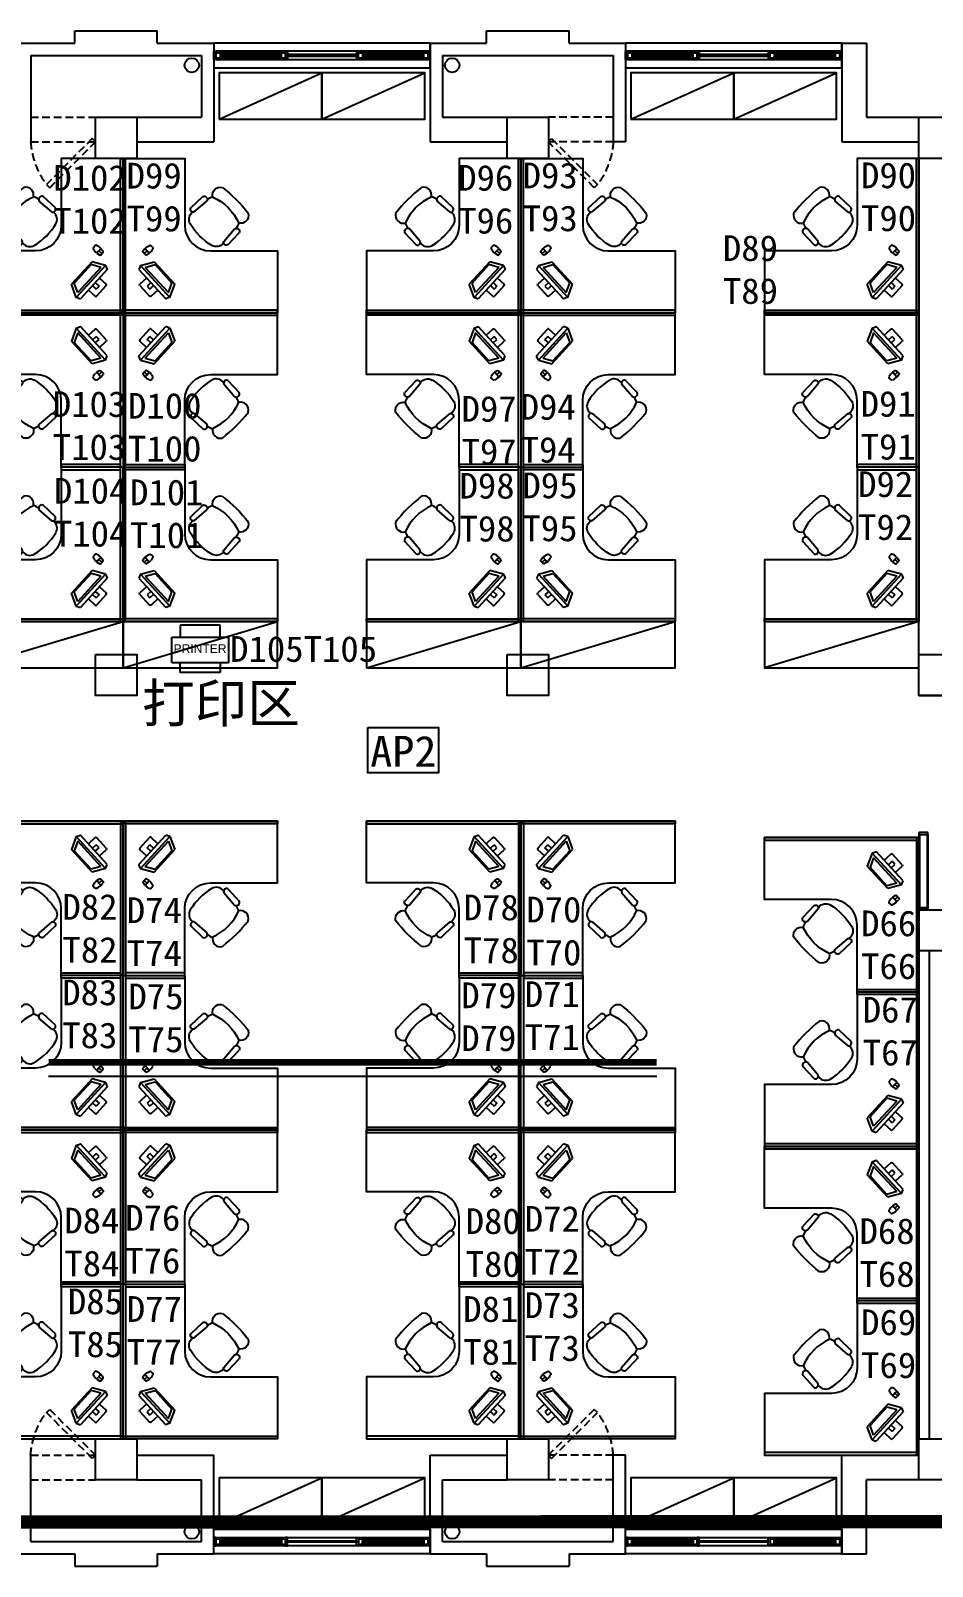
# Model space of a CAD drawing. Header units: millimetres. Extents: x 526420 to 928802, y 401925 to 509768.
# Drawn here: x 752917 to 761677, y 418761 to 433681 of the extents above; entities that cross this region are included whole.
import ezdxf

# ---------------------------------------------------------------- set-up
doc = ezdxf.new("R2010")
doc.units = ezdxf.units.MM
doc.header["$LTSCALE"] = 3000
doc.header["$MEASUREMENT"] = 0
doc.linetypes.add('DASH', pattern=[0.35, 0.25, -0.1])
doc.linetypes.add('DASHED', pattern=[0.75, 0.5, -0.25])
doc.layers.get('0').update_dxf_attribs({"linetype": 'CONTINUOUS'})
for name, color, linetype in [('4', 4, 'CONTINUOUS'), ('A', 7, 'CONTINUOUS'), ('D-WALL', 7, 'CONTINUOUS'), ('D-WINDOW', 7, 'CONTINUOUS'), ('P-DOOR', 7, 'CONTINUOUS'), ('P-FURNI-I', 7, 'CONTINUOUS'), ('P-TEXT', 7, 'CONTINUOUS'), ('P-WALL', 7, 'CONTINUOUS'), ('环控', 3, 'CONTINUOUS'), ('窗台线', 7, 'CONTINUOUS')]:
    doc.layers.add(name, color=color, linetype=linetype)
doc.styles.add('Arial', font='ARIAL.TTF')
doc.styles.get("Standard").update_dxf_attribs({"font": 'romans.shx', "width": 0.65, "bigfont": 'hzfs1.shx'})

# ---------------------------------------------------------------- blocks, each defined once
blk = doc.blocks.new('管道门')
at = {"layer": 'P-DOOR', "color": 8, "linetype": 'DASHED', "ltscale": 0.05}
for p, q in [((14040, 31492), (14670, 31492)), ((14040, 31252), (14670, 31252))]:
    blk.add_line(p, q, dxfattribs=at)
blk.add_lwpolyline([(14225, 30807), (14670, 31252), (14639, 31284), (14193, 30838)], close=True, dxfattribs=at)
blk.add_arc((14820, 31305), 782, 183.8755, 216.648, dxfattribs=at)
blk = doc.blocks.new('1000')
at = {"layer": 'P-FURNI-I', "ltscale": 100}
blk.add_line((28802, 29151), (29802, 29601), dxfattribs=at)
blk.add_lwpolyline([(28802, 29151), (29802, 29151), (29802, 29601), (28802, 29601)], close=True, dxfattribs=at)
blk = doc.blocks.new('01')
at = {"layer": 'P-FURNI-I'}
for p, q in [((432934, 369923), (432939, 369761)), ((432977, 369943), (432978, 369937)), ((432977, 369943), (432978, 369937)), ((432986, 369927), (432999, 369766)), ((433392, 369927), (433379, 369766)), ((433401, 369943), (433400, 369937)), ((433443, 369923), (433439, 369761))]:
    blk.add_line(p, q, dxfattribs=at)
for centre, radius, start, end in [((433065, 369951), 88.6, 106.1087, 185), ((433189, 369430), 624, 76.275, 103.725), ((433312, 369951), 88.6, 355, 73.8913), ((432961, 369914), 27.9, 26.0431, 161.2838), ((433417, 369914), 27.9, 18.7162, 153.9569), ((432968, 369773), 31.7, 202.1564, 347.1337), ((433165, 369775), 177, 188.0952, 206.382), ((433210, 369775), 177, 333.7878, 352.6653), ((433410, 369773), 31.7, 192.8663, 337.8436), ((433049, 369631), 76.4, 120.3927, 239.6073), ((433189, 370167), 503, 249.209, 290.791), ((433329, 369631), 76.4, 300.3927, 59.6073), ((433189, 370937), 1384, 262.5907, 277.4093)]:
    blk.add_arc(centre, radius, start, end, dxfattribs=at)
blk = doc.blocks.new('fgh')
at = {"layer": 'P-FURNI-I', "color": 8, "linetype": 'ByBlock'}
for p, q in [((2881861, 1539717), (2881861, 1539805)), ((2881871, 1539815), (2882011, 1539815)), ((2881921, 1539717), (2881921, 1539766)), ((2881921, 1539766), (2881961, 1539766)), ((2881961, 1539717), (2881961, 1539766)), ((2882021, 1539717), (2882021, 1539805)), ((2881640, 1539536), (2881644, 1539564)), ((2881640, 1539536), (2881640, 1539516)), ((2881641, 1539504), (2881647, 1539481)), ((2881686, 1539573), (2881653, 1539573)), ((2881670, 1539573), (2881670, 1539533)), ((2881698, 1539504), (2881692, 1539481)), ((2881700, 1539536), (2881696, 1539564)), ((2881700, 1539536), (2881700, 1539516))]:
    blk.add_line(p, q, dxfattribs=at)
at = {"layer": 'P-FURNI-I', "color": 8}
for p, q in [((2881731, 1539677), (2881748, 1539717)), ((2881731, 1539677), (2882152, 1539677)), ((2881731, 1539677), (2881793, 1539557)), ((2881748, 1539717), (2882135, 1539717)), ((2881775, 1539657), (2882108, 1539657)), ((2881775, 1539657), (2881820, 1539569)), ((2882108, 1539657), (2882063, 1539569)), ((2882152, 1539677), (2882090, 1539557)), ((2882151, 1539677), (2882135, 1539717)), ((2881793, 1539557), (2882090, 1539557)), ((2881820, 1539569), (2882063, 1539569))]:
    blk.add_line(p, q, dxfattribs=at)
at = {"layer": 'P-FURNI-I', "color": 8, "linetype": 'ByBlock'}
for centre, radius, start, end in [((2881871, 1539805), 10, 90, 180), ((2882011, 1539805), 10, 0, 90), ((2881670, 1539666), 133, 256.9768, 283.0232), ((2881690, 1539516), 50, 180, 194.3434), ((2881653, 1539563), 10, 90, 171.897), ((2881657, 1539483), 10, 194.3434, 270), ((2881670, 1539560), 88, 261.6292, 278.3708), ((2881682, 1539483), 10, 270, 345.6566), ((2881686, 1539563), 10, 8.103, 90), ((2881650, 1539516), 50, 345.6566, 0)]:
    blk.add_arc(centre, radius, start, end, dxfattribs=at)
blk = doc.blocks.new('A$C5CE27DA8')
at = {"layer": 'P-FURNI-I'}
for points in [[(1500, 6000), (1500, 4500), (900, 4500), (900, 5150, 0.414213), (650, 5400), (0, 5400), (0, 6000), (1500, 6000)], [(1500, 3000), (1500, 4500), (900, 4500), (900, 3850, -0.414213), (650, 3600), (0, 3600), (0, 3000), (1500, 3000)]]:
    blk.add_lwpolyline(points, format="xyb", close=True, dxfattribs=at)
at = {"layer": 'P-FURNI-I', "color": 8}
for points in [[(0, 6000), (0, 5975), (1500, 5975), (1500, 6000)], [(1475, 3000), (1500, 3000), (1500, 6000), (1475, 6000)], [(900, 4475), (900, 4525), (1475, 4525), (1475, 4475)], [(0, 3025), (0, 3000), (1500, 3000), (1500, 3025)]]:
    blk.add_lwpolyline(points, close=True, dxfattribs=at)
at = {"layer": 'P-FURNI-I', "color": 8, "xscale": -1, "rotation": 312.5296455919008}
blk.add_blockref('fgh', (814667, -3158865), dxfattribs=at)
at = {"layer": 'P-FURNI-I', "color": 6, "extrusion": (0, 0, -1), "zscale": -1, "rotation": 44.99999999999079}
blk.add_blockref('01', (-45398, -562724), dxfattribs=at)
at = {"layer": 'P-FURNI-I', "color": 6, "extrusion": (0, 0, -1), "xscale": -1, "zscale": -1, "rotation": 134.9999999999998}
blk.add_blockref('01', (-45398, 571724), dxfattribs=at)
at = {"layer": 'P-FURNI-I', "color": 8, "rotation": 227.4703544080915}
blk.add_blockref('fgh', (814667, 3167865), dxfattribs=at)
blk = doc.blocks.new('A$C05365A02')
at = {"layer": 'P-FURNI-I'}
blk.add_lwpolyline([(0, 0), (0, 1500), (600, 1500), (600, 850, 0.414213), (850, 600), (1500, 600), (1500, 0), (0, 0)], format="xyb", close=True, dxfattribs=at)
at = {"layer": 'P-FURNI-I', "color": 8}
for points in [[(25, 1500), (0, 1500), (0, 0), (25, 0)], [(1500, 0), (1500, 25), (0, 25), (0, 0)]]:
    blk.add_lwpolyline(points, close=True, dxfattribs=at)
at = {"layer": 'P-FURNI-I', "color": 6, "extrusion": (0, 0, -1), "zscale": -1, "rotation": 225}
blk.add_blockref('01', (43898, 568724), dxfattribs=at)
at = {"layer": 'P-FURNI-I', "color": 8, "xscale": -1, "rotation": 132.5296455918483}
blk.add_blockref('fgh', (-813167, 3164865), dxfattribs=at)
blk = doc.blocks.new('1500')
at = {"layer": 'P-FURNI-I', "ltscale": 100}
blk.add_line((29562, 20821), (31062, 21271), dxfattribs=at)
blk.add_lwpolyline([(29562, 20821), (31062, 20821), (31062, 21271), (29562, 21271)], close=True, dxfattribs=at)
blk = doc.blocks.new('A$C30216808')
at = {"color": 1, "linetype": 'DASH'}
for p, q in [((1.85, 2.32), (-1.85, 2.32)), ((-1.85, 2.32), (-1.85, 1.19)), ((1.85, 1.19), (1.85, 2.32)), ((-2.63, -1.19), (-2.63, 1.19)), ((2.63, 1.19), (2.63, -1.19)), ((-1.85, -2.07), (-1.85, -1.19)), ((1.85, -1.19), (1.85, -2.07)), ((1.85, -2.07), (-1.85, -2.07))]:
    blk.add_line(p, q, dxfattribs=at)
at = {"color": 8, "linetype": 'DASH'}
for p, q in [((-2.63, 1.19), (2.63, 1.19)), ((2.63, -1.19), (-2.63, -1.19))]:
    blk.add_line(p, q, dxfattribs=at)
at = {"color": 1, "linetype": 'DASH', "style": 'Arial'}
blk.add_text('PRINTER', height=0.8, dxfattribs=at).set_placement((-2.47, -0.26))

msp = doc.modelspace()

# ---------------------------------------------------------------- linework, layer by layer
at = {"color": 0, "ltscale": 0.7}
for centre in [(754482, 433346), (757012, 433346)]:
    msp.add_circle(centre, 70, dxfattribs=at)
at = {"color": 7, "ltscale": 0.7}
for centre in [(754482, 419097), (757012, 419097)]:
    msp.add_circle(centre, 70, dxfattribs=at)
at = {"layer": '4', "color": 0}
msp.add_line((753090, 423522, -31883), (759000, 423522, -31883), dxfattribs=at)
at = {"layer": '4', "color": 0, "const_width": 66.7, "elevation": -31883}
msp.add_lwpolyline([(753090, 423658), (759000, 423658)], dxfattribs=at)
at = {"layer": 'A', "linetype": 'ByBlock', "lineweight": 0, "const_width": 129}
msp.add_lwpolyline([(751537, 419192), (782805, 419199)], dxfattribs=at)
at = {"layer": 'D-WALL', "color": 0, "ltscale": 0.7}
for p, q in [((753347, 433681), (754147, 433681)), ((753347, 433561), (753347, 433681)), ((754147, 433561), (754147, 433681)), ((757347, 433561), (757347, 433681)), ((757347, 433681), (758147, 433681)), ((758147, 433561), (758147, 433681)), ((752797, 433561), (753347, 433561)), ((752917, 433441), (754577, 433441)), ((754147, 433561), (754697, 433561)), ((756797, 433561), (757347, 433561)), ((756797, 433561), (757037, 433561)), ((756917, 433441), (758577, 433441)), ((758147, 433561), (758697, 433561)), ((758457, 433561), (758697, 433561)), ((760797, 433561), (761037, 433561))]:
    msp.add_line(p, q, dxfattribs=at)
at = {"layer": 'D-WALL', "color": 7, "ltscale": 0.7}
for p, q in [((752917, 433441), (752917, 432601)), ((754577, 433441), (754577, 432841)), ((754697, 433561), (754697, 432601)), ((756797, 433561), (756797, 432601)), ((756917, 433441), (756917, 432841)), ((758577, 433441), (758577, 432601)), ((758697, 433561), (758697, 432601)), ((760797, 433561), (760797, 432601)), ((761037, 433561), (761037, 432841)), ((753947, 432841), (754577, 432841)), ((756917, 432841), (757547, 432841)), ((761037, 432841), (766747, 432841)), ((753947, 432601), (754697, 432601)), ((753947, 432601), (754697, 432601)), ((756797, 432601), (757547, 432601)), ((756797, 432601), (756917, 432601)), ((758697, 432601), (758577, 432601)), ((758697, 432601), (758577, 432601)), ((760797, 432601), (761547, 432601)), ((760797, 432601), (761547, 432601)), ((761547, 425141), (761647, 425141)), ((752917, 419001), (752917, 419841)), ((753947, 419841), (754697, 419841)), ((753947, 419841), (754697, 419841)), ((754697, 418881), (754697, 419841)), ((756797, 419841), (757547, 419841)), ((756797, 419841), (756917, 419841)), ((756797, 418881), (756797, 419841)), ((756797, 419841), (757547, 419841)), ((756797, 419841), (756917, 419841)), ((758697, 419841), (758577, 419841)), ((758577, 419001), (758577, 419841)), ((758697, 419841), (758577, 419841)), ((758697, 418881), (758697, 419841)), ((760797, 419841), (761547, 419841)), ((760797, 418881), (760797, 419841)), ((760797, 419841), (761547, 419841)), ((753947, 419601), (754577, 419601)), ((754577, 419001), (754577, 419601)), ((756917, 419601), (757547, 419601)), ((756917, 419001), (756917, 419601)), ((762547, 419601), (761037, 419601)), ((761037, 418881), (761037, 419601)), ((752917, 419001), (754577, 419001)), ((756917, 419001), (758577, 419001)), ((756917, 419001), (758577, 419001)), ((752797, 418881), (753347, 418881)), ((753347, 418881), (753347, 418761)), ((754147, 418881), (754147, 418761)), ((754147, 418881), (754697, 418881)), ((756797, 418881), (757347, 418881)), ((756797, 418881), (757037, 418881)), ((757347, 418881), (757347, 418761)), ((758147, 418881), (758697, 418881)), ((758147, 418881), (758147, 418761)), ((758457, 418881), (758697, 418881)), ((760797, 418881), (761037, 418881)), ((753347, 418761), (754147, 418761)), ((757347, 418761), (758147, 418761))]:
    msp.add_line(p, q, dxfattribs=at)
at = {"layer": 'D-WALL', "color": 7, "ltscale": 2}
msp.add_line((761547, 427221), (764447, 427221), dxfattribs=at)
at = {"layer": 'D-WALL', "color": 7, "ltscale": 100}
for points in [[(753547, 432841), (753947, 432841), (753947, 432441), (753547, 432441)], [(757547, 432841), (757947, 432841), (757947, 432441), (757547, 432441)], [(761547, 432841), (761947, 432841), (761947, 432441), (761547, 432441)], [(753547, 427621), (753947, 427621), (753947, 427221), (753547, 427221)], [(753547, 427621), (753947, 427621), (753947, 427221), (753547, 427221)], [(757547, 427621), (757947, 427621), (757947, 427221), (757547, 427221)], [(757547, 427621), (757947, 427621), (757947, 427221), (757547, 427221)], [(761547, 427621), (761947, 427621), (761947, 427221), (761547, 427221)], [(761547, 427621), (761947, 427621), (761947, 427221), (761547, 427221)], [(761547, 425141), (761947, 425141), (761947, 424741), (761547, 424741)], [(753547, 420001), (753947, 420001), (753947, 419601), (753547, 419601)], [(757547, 420001), (757947, 420001), (757947, 419601), (757547, 419601)]]:
    msp.add_lwpolyline(points, close=True, dxfattribs=at)
at = {"layer": 'D-WALL', "color": 0, "ltscale": 100}
msp.add_lwpolyline([(761547, 420001), (761947, 420001), (761947, 419601), (761547, 419601)], close=True, dxfattribs=at)
msp.add_lwpolyline([(761547, 420001), (761947, 420001), (761947, 419601), (761547, 419601)], close=True, dxfattribs=at)
at = {"layer": 'D-WINDOW', "color": 0, "ltscale": 0.7}
for p, q in [((756797, 433561), (754697, 433561)), ((760797, 433561), (758697, 433561)), ((754717, 419041), (754697, 419041)), ((754697, 419041), (754697, 418961)), ((754697, 418961), (754717, 418961)), ((754717, 418961), (754717, 419041)), ((754717, 419041), (756777, 419041)), ((754717, 418961), (754717, 419041)), ((754757, 419026), (754717, 419026)), ((754717, 419026), (754717, 418976)), ((754717, 418976), (754757, 418976)), ((756777, 418961), (754717, 418961)), ((754757, 418976), (754757, 419026)), ((754757, 419026), (755352, 419026)), ((754757, 418976), (754757, 419026)), ((754757, 419009), (755352, 419009)), ((754757, 418994), (754757, 419009)), ((755352, 418994), (754757, 418994)), ((755352, 418976), (754757, 418976)), ((755352, 419026), (755352, 418976)), ((755392, 419026), (755352, 419026)), ((755352, 419026), (755352, 418976)), ((755352, 419009), (755352, 418994)), ((755352, 418976), (755392, 418976)), ((755412, 419041), (755392, 419041)), ((755392, 419041), (755392, 418961)), ((755392, 418976), (755392, 419026)), ((755392, 418961), (755412, 418961)), ((755412, 418961), (755412, 419041)), ((755412, 419009), (756082, 419009)), ((755412, 418994), (755412, 419009)), ((756082, 418994), (755412, 418994)), ((756082, 418961), (756082, 419041)), ((756082, 419041), (756102, 419041)), ((756082, 419009), (756082, 418994)), ((756102, 418961), (756082, 418961)), ((756102, 419041), (756102, 418961)), ((756142, 419026), (756102, 419026)), ((756102, 419026), (756102, 418976)), ((756102, 418976), (756142, 418976)), ((756142, 418976), (756142, 419026)), ((756142, 419026), (756737, 419026)), ((756142, 418976), (756142, 419026)), ((756142, 419009), (756737, 419009)), ((756142, 418994), (756142, 419009)), ((756737, 418994), (756142, 418994)), ((756737, 418976), (756142, 418976)), ((756737, 419026), (756737, 418976)), ((756777, 419026), (756737, 419026)), ((756737, 419026), (756737, 418976)), ((756737, 419009), (756737, 418994)), ((756737, 418976), (756777, 418976)), ((756777, 418961), (756777, 419041)), ((756777, 419041), (756797, 419041)), ((756777, 419041), (756777, 418961)), ((756777, 418976), (756777, 419026)), ((756797, 418961), (756777, 418961)), ((756797, 419041), (756797, 418961)), ((758717, 419041), (758697, 419041)), ((758697, 419041), (758697, 418961)), ((758697, 418961), (758717, 418961)), ((758717, 418961), (758717, 419041)), ((758757, 419026), (758717, 419026)), ((758717, 419026), (758717, 418976)), ((758717, 418976), (758757, 418976)), ((758757, 418976), (758757, 419026)), ((758757, 419026), (759352, 419026)), ((758757, 418976), (758757, 419026)), ((759352, 418976), (758757, 418976)), ((759412, 419041), (759392, 419041)), ((759392, 419041), (759392, 418961)), ((759392, 418961), (759412, 418961)), ((759412, 418961), (759412, 419041)), ((760082, 418961), (760082, 419041)), ((760102, 419041), (760102, 418961)), ((760142, 419026), (760102, 419026)), ((760102, 419026), (760102, 418976)), ((760102, 418976), (760142, 418976)), ((760142, 418976), (760142, 419026)), ((760777, 419026), (760737, 419026)), ((760737, 419026), (760737, 418976)), ((760737, 418976), (760777, 418976)), ((760777, 418961), (760777, 419041)), ((760777, 419041), (760797, 419041)), ((760777, 418976), (760777, 419026)), ((760797, 418961), (760777, 418961)), ((760797, 419041), (760797, 418961)), ((756797, 418881), (754697, 418881)), ((760797, 418881), (758697, 418881))]:
    msp.add_line(p, q, dxfattribs=at)
at = {"layer": 'D-WINDOW', "color": 1, "ltscale": 0.7}
msp.add_line((759352, 419026), (759352, 418976), dxfattribs=at)
at = {"layer": 'D-WINDOW', "color": 2, "ltscale": 0.7}
for p, q in [((760082, 419041), (760102, 419041)), ((760102, 418961), (760082, 418961))]:
    msp.add_line(p, q, dxfattribs=at)
at = {"layer": 'D-WINDOW', "color": 0, "ltscale": 0.7}
for points in [[(754697, 433481), (754717, 433481), (754717, 433401), (754697, 433401)], [(754717, 433401), (756777, 433401), (756777, 433481), (754717, 433481)], [(754717, 433466), (754757, 433466), (754757, 433416), (754717, 433416)], [(754757, 433416), (755352, 433416), (755352, 433466), (754757, 433466)], [(754757, 433434), (755352, 433434), (755352, 433449), (754757, 433449)], [(755352, 433466), (755392, 433466), (755392, 433416), (755352, 433416)], [(755392, 433481), (755412, 433481), (755412, 433401), (755392, 433401)], [(755412, 433434), (756082, 433434), (756082, 433449), (755412, 433449)], [(756102, 433481), (756082, 433481), (756082, 433401), (756102, 433401)], [(756102, 433466), (756142, 433466), (756142, 433416), (756102, 433416)], [(756142, 433416), (756737, 433416), (756737, 433466), (756142, 433466)], [(756142, 433434), (756737, 433434), (756737, 433449), (756142, 433449)], [(756737, 433466), (756777, 433466), (756777, 433416), (756737, 433416)], [(756797, 433481), (756777, 433481), (756777, 433401), (756797, 433401)], [(758697, 433481), (758717, 433481), (758717, 433401), (758697, 433401)], [(758717, 433401), (760777, 433401), (760777, 433481), (758717, 433481)], [(758717, 433466), (758757, 433466), (758757, 433416), (758717, 433416)], [(758757, 433416), (759352, 433416), (759352, 433466), (758757, 433466)], [(758757, 433434), (759352, 433434), (759352, 433449), (758757, 433449)], [(759352, 433466), (759392, 433466), (759392, 433416), (759352, 433416)], [(759392, 433481), (759412, 433481), (759412, 433401), (759392, 433401)], [(759412, 433434), (760082, 433434), (760082, 433449), (759412, 433449)], [(760102, 433481), (760082, 433481), (760082, 433401), (760102, 433401)], [(760102, 433466), (760142, 433466), (760142, 433416), (760102, 433416)], [(760142, 433416), (760737, 433416), (760737, 433466), (760142, 433466)], [(760142, 433434), (760737, 433434), (760737, 433449), (760142, 433449)], [(760737, 433466), (760777, 433466), (760777, 433416), (760737, 433416)], [(760797, 433481), (760777, 433481), (760777, 433401), (760797, 433401)], [(758717, 419041), (760777, 419041), (760777, 418961), (758717, 418961)], [(758757, 419009), (759352, 419009), (759352, 418994), (758757, 418994)], [(759352, 418976), (759392, 418976), (759392, 419026), (759352, 419026)], [(759412, 419009), (760082, 419009), (760082, 418994), (759412, 418994)], [(760142, 419026), (760737, 419026), (760737, 418976), (760142, 418976)], [(760142, 419009), (760737, 419009), (760737, 418994), (760142, 418994)]]:
    msp.add_lwpolyline(points, close=True, dxfattribs=at)
at = {"layer": 'P-FURNI-I', "color": 7, "ltscale": 100}
for p, q in [((761547, 427941), (760047, 427491)), ((757680, 422401), (757680, 425309))]:
    msp.add_line(p, q, dxfattribs=at)
msp.add_lwpolyline([(761547, 427941), (760047, 427941), (760047, 427491), (761547, 427491)], close=True, dxfattribs=at)
at = {"layer": 'P-FURNI-I'}
for points in [[(761547, 422841), (761547, 421341), (760947, 421341), (760947, 421991, 0.414213), (760697, 422241), (760047, 422241), (760047, 422841), (761547, 422841)], [(761547, 419841), (761547, 421341), (760947, 421341), (760947, 420691, -0.414213), (760697, 420441), (760047, 420441), (760047, 419841), (761547, 419841)]]:
    msp.add_lwpolyline(points, format="xyb", close=True, dxfattribs=at)
at = {"layer": 'P-FURNI-I', "color": 8}
for points in [[(760047, 422841), (760047, 422816), (761547, 422816), (761547, 422841)], [(761522, 419841), (761547, 419841), (761547, 422841), (761522, 422841)], [(760947, 421316), (760947, 421366), (761522, 421366), (761522, 421316)], [(760047, 419866), (760047, 419841), (761547, 419841), (761547, 419866)]]:
    msp.add_lwpolyline(points, close=True, dxfattribs=at)
at = {"layer": 'P-WALL', "color": 7, "ltscale": 0.7}
for p, q in [((761547, 427621), (761547, 432441)), ((761547, 424741), (761547, 420001)), ((761647, 424741), (761647, 420001))]:
    msp.add_line(p, q, dxfattribs=at)
at = {"layer": 'P-WALL', "color": 7, "ltscale": 2}
for p, q in [((761547, 425871), (761547, 425161)), ((761553, 425871), (761553, 425161)), ((761627, 425871), (761627, 425161)), ((761633, 425871), (761633, 425161))]:
    msp.add_line(p, q, dxfattribs=at)
for points in [[(761547, 425891), (761547, 425871), (761633, 425871), (761633, 425891)], [(761547, 425141), (761547, 425161), (761633, 425161), (761633, 425141)]]:
    msp.add_lwpolyline(points, close=True, dxfattribs=at)
at = {"layer": '环控', "color": 6, "ltscale": 0.7}
msp.add_lwpolyline([(756191, 426910), (756878, 426910), (756878, 426472), (756191, 426472)], close=True, dxfattribs=at)
at = {"layer": '窗台线', "color": 0, "ltscale": 0.7}
for p, q in [((754697, 433561), (754697, 433321)), ((756797, 433321), (756797, 433561)), ((758697, 433561), (758697, 433321)), ((760797, 433321), (760797, 433561)), ((754697, 433321), (756797, 433321)), ((758697, 433321), (760797, 433321)), ((754697, 419121), (756797, 419121)), ((754697, 418881), (754697, 419121)), ((756797, 419121), (756797, 418881)), ((758697, 419121), (760797, 419121)), ((758697, 418881), (758697, 419121)), ((760797, 419121), (760797, 418881))]:
    msp.add_line(p, q, dxfattribs=at)

# ---------------------------------------------------------------- block references
at = {"layer": 'P-DOOR', "color": 7}
msp.add_blockref('管道门', (738876, 401349), dxfattribs=at)
at = {"layer": 'P-DOOR', "color": 7, "xscale": -1}
msp.add_blockref('管道门', (772617, 401349), dxfattribs=at)
at = {"layer": 'P-DOOR', "color": 7, "xscale": -1, "rotation": 180}
msp.add_blockref('管道门', (738876, 451093), dxfattribs=at)
at = {"layer": 'P-DOOR', "color": 7, "rotation": 180}
msp.add_blockref('管道门', (772617, 451093), dxfattribs=at)
at = {"layer": 'P-FURNI-I', "color": 7}
for name, p in [('1000', (725945, 403670)), ('1000', (729945, 403670)), ('1000', (730945, 403670)), ('1500', (722752, 406670)), ('1500', (724252, 406670)), ('1500', (726618, 406670)), ('1500', (728118, 406670)), ('1000', (725945, 390020)), ('1000', (726945, 390020)), ('1000', (729945, 390020)), ('1000', (730945, 390020))]:
    msp.add_blockref(name, p, dxfattribs=at)
at = {"layer": 'P-FURNI-I', "color": 0}
msp.add_blockref('1000', (726945, 403670), dxfattribs=at)
at = {"layer": 'P-FURNI-I', "color": 7, "ltscale": 100, "xscale": -1}
for p in [(753814, 430941), (757680, 430941), (761547, 430941)]:
    msp.add_blockref('A$C05365A02', p, dxfattribs=at)
at = {"layer": 'P-FURNI-I', "color": 7, "ltscale": 100}
for p in [(753814, 430941), (757680, 430941)]:
    msp.add_blockref('A$C05365A02', p, dxfattribs=at)
at = {"layer": 'P-FURNI-I', "color": 7, "ltscale": 0.7, "xscale": -1, "rotation": 180}
for p in [(752314, 433941), (756180, 433941), (760047, 433941)]:
    msp.add_blockref('A$C5CE27DA8', p, dxfattribs=at)
at = {"layer": 'P-FURNI-I', "color": 7, "ltscale": 0.7, "rotation": 180}
for p in [(755314, 433941), (759180, 433941)]:
    msp.add_blockref('A$C5CE27DA8', p, dxfattribs=at)
at = {"layer": 'P-FURNI-I', "color": 7, "ltscale": 100, "xscale": 105, "yscale": 105, "zscale": 105}
msp.add_blockref('A$C30216808', (754564, 427663), dxfattribs=at)
at = {"layer": 'P-FURNI-I', "color": 7, "ltscale": 0.7}
for p in [(752314, 420001), (756180, 420001), (760047, 419841), (752314, 417001), (756180, 417001)]:
    msp.add_blockref('A$C5CE27DA8', p, dxfattribs=at)
at = {"layer": 'P-FURNI-I', "color": 7, "ltscale": 0.7, "xscale": -1}
for p in [(755314, 420001), (759180, 420001), (755314, 417001), (759180, 417001)]:
    msp.add_blockref('A$C5CE27DA8', p, dxfattribs=at)
at = {"layer": 'P-FURNI-I', "color": 8, "xscale": -1, "rotation": 312.5296455909774}
msp.add_blockref('fgh', (1574714, -2742023), dxfattribs=at)
at = {"layer": 'P-FURNI-I', "color": 6, "extrusion": (0, 0, -1), "zscale": -1, "rotation": 45}
msp.add_blockref('01', (-805445, -145883), dxfattribs=at)
at = {"layer": 'P-FURNI-I', "color": 6, "extrusion": (0, 0, -1), "xscale": -1, "zscale": -1, "rotation": 134.9999999999999}
msp.add_blockref('01', (-805445, 988565), dxfattribs=at)
at = {"layer": 'P-FURNI-I', "color": 8, "rotation": 227.4703544090226}
msp.add_blockref('fgh', (1574714, 3584706), dxfattribs=at)

# ---------------------------------------------------------------- texts
at = {"layer": 'P-FURNI-I', "color": 6, "ltscale": 0.7, "attachment_point": 1}
for s, insert, char_height, width in [('{\\fKaiTi_GB2312|b0|i0|c134|p49;\\W1.05;\\C3;D99\\PT99}', (753848, 432398), 250, 339.37), ('{\\fKaiTi_GB2312|b0|i0|c134|p49;\\W1.05;\\C3;D93\\PT93}', (757696, 432400), 250, 339.37), ('{\\fKaiTi_GB2312|b0|i0|c134|p49;\\W1.05;\\C3;D90\\PT90}', (760984, 432401), 250, 339.37), ('{\\fKaiTi_GB2312|b0|i0|c134|p49;\\W1.05;\\C3;D102\\PT102}', (753136, 432376), 250, 596.97), ('{\\fKaiTi_GB2312|b0|i0|c134|p49;\\W1.05;\\C3;D96\\PT96}', (757070, 432377), 250, 339.37), ('{\\fKaiTi_GB2312|b0|i0|c134|p49;\\W1.05;\\C3;D89\\PT89}', (759642, 431694), 250, 339.37), ('{\\fKaiTi_GB2312|b0|i0|c134|p49;\\W1.05;\\C3;D103\\PT103}', (753131, 430178), 250, 339.37), ('{\\fKaiTi_GB2312|b0|i0|c134|p49;\\W1.05;\\C3;D100\\PT100}', (753862, 430162), 250, 339.37), ('{\\fKaiTi_GB2312|b0|i0|c134|p49;\\W1.05;\\C3;D94\\PT94}', (757677, 430151), 250, 339.37), ('{\\fKaiTi_GB2312|b0|i0|c134|p49;\\W1.05;\\C3;D91\\PT91}', (760980, 430181), 250, 339.37), ('{\\fKaiTi_GB2312|b0|i0|c134|p49;\\W1.05;\\C3;D97\\PT97}', (757103, 430132), 250, 339.37), ('{\\fKaiTi_GB2312|b0|i0|c134|p49;\\W1.05;\\C3;D92\\PT92}', (760956, 429400), 250, 339.37), ('{\\fKaiTi_GB2312|b0|i0|c134|p49;\\W1.05;\\C3;D104\\PT104}', (753142, 429336), 250, 339.37), ('{\\fKaiTi_GB2312|b0|i0|c134|p49;\\W1.05;\\C3;D101\\PT101}', (753882, 429321), 250, 339.37), ('{\\fKaiTi_GB2312|b0|i0|c134|p49;\\W1.05;\\C3;D98\\PT98}', (757083, 429385), 250, 472.17), ('{\\fKaiTi_GB2312|b0|i0|c134|p49;\\W1.05;\\C3;D95\\PT95}', (757694, 429388), 250, 596.97), ('{\\fKaiTi_GB2312|b0|i0|c134|p49;\\W1.05;\\C3;D105T105}', (754854, 427799), 250, 1464.34), ('{\\fSimHei|b0|i0|c134|p2;\\W1.05;AP2}', (756216, 426830), 300, 434.34), ('{\\fKaiTi_GB2312|b0|i0|c134|p49;\\W1.05;\\C3;D82\\PT82}', (753225, 425293), 250, 339.37), ('{\\fKaiTi_GB2312|b0|i0|c134|p49;\\W1.05;\\C3;D74\\PT74}', (753850, 425261), 250, 339.37), ('{\\fKaiTi_GB2312|b0|i0|c134|p49;\\W1.05;\\C3;D78\\PT78}', (757124, 425288), 250, 339.37), ('{\\fKaiTi_GB2312|b0|i0|c134|p49;\\W1.05;\\C3;D70\\PT70}', (757732, 425267), 250, 339.37), ('{\\fKaiTi_GB2312|b0|i0|c134|p49;\\W1.05;\\C3;D66\\PT66}', (760985, 425133), 250, 339.37), ('{\\fKaiTi_GB2312|b0|i0|c134|p49;\\W1.05;\\C3;D83\\PT83}', (753223, 424462), 250, 596.97), ('{\\fKaiTi_GB2312|b0|i0|c134|p49;\\W1.05;\\C3;D75\\PT75}', (753866, 424423), 250, 472.17), ('{\\fKaiTi_GB2312|b0|i0|c134|p49;\\W1.05;\\C3;D79\\PD79}', (757100, 424434), 250, 596.97), ('{\\fKaiTi_GB2312|b0|i0|c134|p49;\\W1.05;\\C3;D71\\PT71}', (757717, 424445), 250, 339.37), ('{\\fKaiTi_GB2312|b0|i0|c134|p49;\\W1.05;\\C3;D67\\PT67}', (761001, 424294), 250, 339.37), ('{\\fKaiTi_GB2312|b0|i0|c134|p49;\\W1.05;\\C3;D84\\PT84}', (753244, 422245), 250, 339.37), ('{\\fKaiTi_GB2312|b0|i0|c134|p49;\\W1.05;\\C3;D76\\PT76}', (753835, 422272), 250, 339.37), ('{\\fKaiTi_GB2312|b0|i0|c134|p49;\\W1.05;\\C3;D80\\PT80}', (757143, 422240), 250, 339.37), ('{\\fKaiTi_GB2312|b0|i0|c134|p49;\\W1.05;\\C3;D72\\PT72}', (757717, 422262), 250, 339.37), ('{\\fKaiTi_GB2312|b0|i0|c134|p49;\\W1.05;\\C3;D68\\PT68}', (760970, 422143), 250, 339.37), ('{\\fKaiTi_GB2312|b0|i0|c134|p49;\\W1.05;\\C3;D85\\PT85}', (753278, 421460), 250, 339.37), ('{\\fKaiTi_GB2312|b0|i0|c134|p49;\\W1.05;\\C3;D77\\PT77}', (753850, 421386), 250, 339.37), ('{\\fKaiTi_GB2312|b0|i0|c134|p49;\\W1.05;\\C3;D81\\PT81}', (757119, 421386), 250, 339.37), ('{\\fKaiTi_GB2312|b0|i0|c134|p49;\\W1.05;\\C3;D73\\PT73}', (757717, 421423), 250, 339.37), ('{\\fKaiTi_GB2312|b0|i0|c134|p49;\\W1.05;\\C3;D69\\PT69}', (760985, 421257), 250, 339.37)]:
    msp.add_mtext(s, dxfattribs=dict(at, insert=insert, char_height=char_height, width=width))
at = {"layer": 'P-TEXT', "color": 7, "style": 'Arial'}
msp.add_text('打印区', height=375, dxfattribs=at).set_placement((753998, 426960))

doc.saveas('drawing.dxf')
